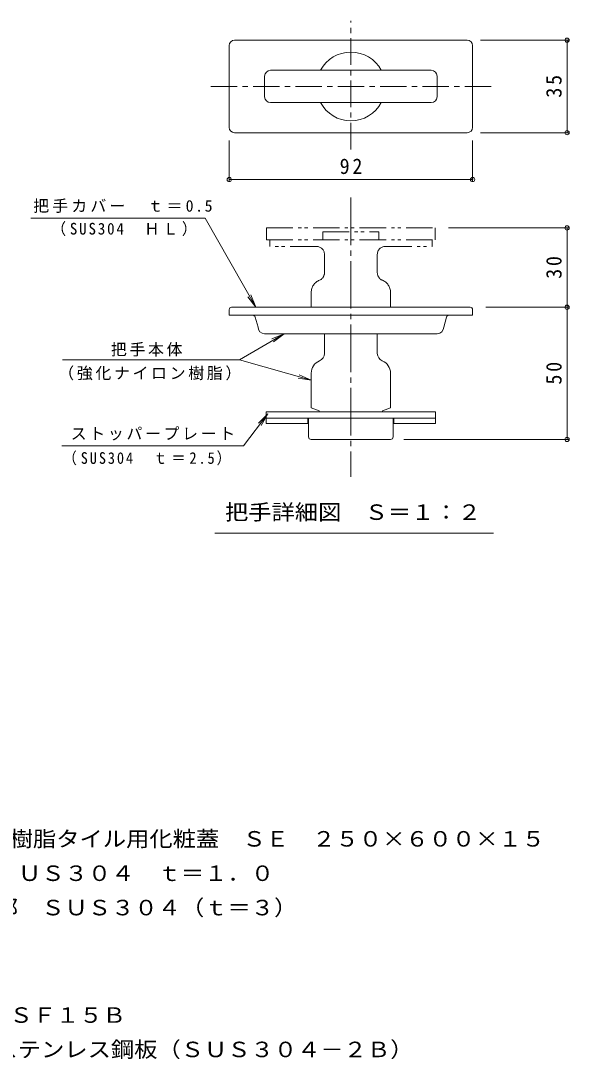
# Model space of a CAD drawing. Units: millimetres on the paper, enlarged 2 times, with parts at other scales. Extents: x -316 to 305, y -274 to 240.
# Drawn here: x 97.8 to 305.2, y -152.3 to 240.4 of the extents above; entities that cross this region are included whole.
import ezdxf
from ezdxf.enums import TextEntityAlignment as Align

# ---------------------------------------------------------------- set-up
doc = ezdxf.new("R2010")
doc.units = ezdxf.units.MM
doc.header["$LTSCALE"] = 2
doc.header["$PDMODE"] = 32
doc.header["$PDSIZE"] = 1.6
for name, pattern in [('CHAIN1', [8, 5, -1, 1, -1]), ('CHAIN2', [12, 9, -1, 1, -1]), ('DOUBLE_CHAIN1', [8.8, 5, -1, 0.6, -0.6, 0.6, -1])]:
    doc.linetypes.add(name, pattern=pattern)
for name, color, linetype, lineweight in [('C-0', 3, 'Continuous', 9), ('C-4', 7, 'Continuous', 9), ('D-5', 7, 'Continuous', 9)]:
    doc.layers.add(name, color=color, linetype=linetype, lineweight=lineweight)
doc.styles.add('ＭＳ ゴシック', font='')
doc.styles.get('ＭＳ ゴシック').set_extended_font_data('MS Gothic')

msp = doc.modelspace()

# ---------------------------------------------------------------- linework, layer by layer
at = {"layer": 'C-0', "linetype": 'CHAIN1'}
for p, q in [((222.624, 191.752), (222.624, 240.388)), ((169.657, 215.553), (275.906, 215.553))]:
    msp.add_line(p, q, dxfattribs=at)
at = {"layer": 'C-0'}
for p, q in [((266.624, 233.053), (178.624, 233.053)), ((176.624, 200.053), (176.624, 231.053)), ((268.624, 200.053), (268.624, 231.053)), ((253.024, 221.653), (192.224, 221.653)), ((190.024, 211.653), (190.024, 219.453)), ((255.224, 211.653), (255.224, 219.453)), ((253.024, 209.453), (192.224, 209.453)), ((178.624, 198.053), (266.624, 198.053)), ((176.624, 131.153), (176.624, 129.053)), ((267.724, 132.053), (177.524, 132.053)), ((268.624, 131.153), (268.624, 129.053)), ((176.624, 129.053), (268.624, 129.053)), ((186.434, 128.331), (187.524, 124.553)), ((258.814, 128.331), (257.724, 124.553)), ((255.224, 122.053), (190.024, 122.053)), ((212.624, 114.553), (212.624, 122.053)), ((232.624, 114.553), (232.624, 122.053)), ((207.624, 107.153), (207.624, 93.953)), ((237.624, 107.137), (237.624, 93.953)), ((190.624, 92.553), (254.624, 92.553)), ((190.624, 92.553), (190.624, 88.053)), ((207.624, 93.953), (210.624, 92.853)), ((210.624, 92.853), (210.624, 92.553)), ((237.624, 93.953), (234.624, 92.853)), ((234.624, 92.853), (234.624, 92.553)), ((254.624, 92.553), (254.624, 88.053)), ((190.624, 90.053), (254.624, 90.053)), ((190.624, 88.053), (206.374, 88.053)), ((206.374, 90.053), (206.374, 88.053)), ((206.624, 83.053), (206.624, 90.053)), ((238.624, 83.053), (238.624, 90.053)), ((238.874, 90.053), (238.874, 88.053)), ((238.874, 88.053), (254.624, 88.053)), ((237.624, 82.053), (207.624, 82.053))]:
    msp.add_line(p, q, dxfattribs=at)
at = {"layer": 'C-0', "linetype": 'CHAIN2'}
msp.add_line((222.624, 173.523), (222.624, 67.937), dxfattribs=at)
at = {"layer": 'C-0', "linetype": 'DOUBLE_CHAIN1'}
for p, q in [((190.724, 162.053), (254.524, 162.053)), ((190.724, 162.053), (190.724, 157.553)), ((254.524, 162.053), (254.524, 157.553)), ((190.724, 157.553), (254.524, 157.553)), ((191.924, 157.553), (191.924, 155.053)), ((212.024, 160.553), (233.224, 160.553)), ((212.024, 160.553), (212.024, 157.553)), ((233.224, 160.553), (233.224, 157.553)), ((253.324, 157.553), (253.324, 155.053)), ((209.624, 155.053), (191.924, 155.053)), ((235.624, 155.053), (253.324, 155.053)), ((212.624, 145.053), (212.624, 152.053)), ((232.624, 145.053), (232.624, 152.053)), ((207.624, 137.653), (207.624, 132.053)), ((237.624, 137.637), (237.624, 132.053))]:
    msp.add_line(p, q, dxfattribs=at)
at = {"layer": 'C-0'}
for centre, radius, start, end in [((178.624, 231.053), 2, 90, 180), ((266.624, 231.053), 2, 0, 90), ((222.624, 215.553), 13, 27.9843, 152.0157), ((192.224, 219.453), 2.2, 90, 180), ((253.024, 219.453), 2.2, 0, 90), ((192.224, 211.653), 2.2, 180, 270), ((222.624, 215.553), 13, 207.9843, 332.0157), ((253.024, 211.653), 2.2, 270, 0), ((178.624, 200.053), 2, 180, 270), ((266.624, 200.053), 2, 270, 0), ((177.524, 131.153), 0.9, 90, 180), ((267.724, 131.153), 0.9, 0, 90), ((185.473, 128.053), 1, 16.1012, 90), ((259.775, 128.053), 1, 90, 163.8988), ((190.024, 124.553), 2.5, 180, 270), ((255.224, 124.553), 2.5, 270, 0), ((209.624, 114.553), 3, 292.02405, 0), ((235.624, 114.553), 3, 180, 247.97595), ((212.624, 107.137), 5, 112.02434, 180), ((232.624, 107.137), 5, 0, 67.97566), ((207.624, 83.053), 1, 180, 270), ((237.624, 83.053), 1, 270, 0)]:
    msp.add_arc(centre, radius, start, end, dxfattribs=at)
at = {"layer": 'C-0', "linetype": 'DOUBLE_CHAIN1'}
for centre, radius, start, end in [((209.624, 152.053), 3, 0, 90), ((235.624, 152.053), 3, 90, 180), ((212.624, 137.637), 5, 112.02371, 180), ((209.624, 145.053), 3, 292.02405, 0), ((235.624, 145.053), 3, 180, 247.97595), ((232.624, 137.637), 5, 0, 67.97629)]:
    msp.add_arc(centre, radius, start, end, dxfattribs=at)
at = {"layer": 'C-4'}
for p, q in [((271.624, 233.053), (304.964, 233.053)), ((304.364, 198.053), (304.364, 233.053)), ((271.624, 198.053), (304.964, 198.053)), ((176.624, 195.053), (176.624, 179.751)), ((268.624, 195.053), (268.624, 179.751)), ((176.624, 180.351), (268.624, 180.351)), ((101.583, 165.763), (167.562, 165.763)), ((259.524, 162.053), (304.964, 162.053)), ((304.364, 82.053), (304.364, 162.053)), ((186.639, 132.053), (184.765, 136.689)), ((273.624, 132.053), (304.964, 132.053)), ((197.356, 122.053), (192.753, 120.1)), ((113.607, 112.112), (180.473, 112.112)), ((207.624, 104.458), (203.03, 106.432)), ((191.17, 91.731), (187.659, 88.172)), ((113.348, 79.585), (181.982, 79.585)), ((242.624, 82.053), (304.964, 82.053)), ((276.481, 46.678), (171.185, 46.678))]:
    msp.add_line(p, q, dxfattribs=at)
for points in [[(167.562, 165.763), (186.639, 132.053), (183.629, 136.046)], [(180.473, 112.112), (197.356, 122.053), (193.415, 118.976)], [(180.473, 112.112), (207.624, 104.458), (202.676, 105.175)], [(181.982, 79.585), (191.17, 91.731), (188.7, 87.384)]]:
    msp.add_lwpolyline(points, dxfattribs=at)
for p in [(304.364, 233.053), (304.364, 198.053), (176.624, 180.351), (268.624, 180.351), (304.364, 162.053), (304.364, 132.053), (304.364, 82.053)]:
    msp.add_point(p, dxfattribs=at)

# ---------------------------------------------------------------- texts
at = {"layer": 'C-4', "color": 2, "style": 'ＭＳ ゴシック', "width": 1.1}
msp.add_text('把手詳細図\u3000Ｓ＝１：２', height=5.865, dxfattribs=at).set_placement((175.036, 49.872), align=Align.BOTTOM_LEFT)
at = {"layer": 'C-4', "color": 2, "char_height": 5.865, "attachment_point": 7, "rotation": 90, "style": 'ＭＳ ゴシック'}
for s, insert in [('\\T1.27;\\W0.95;35', (302.364, 211.303)), ('\\T1.27;\\W0.95;30', (302.364, 142.803)), ('\\T1.27;\\W0.95;50', (302.364, 102.803))]:
    msp.add_mtext(s, dxfattribs=dict(at, insert=insert))
at = {"layer": 'C-4', "color": 2, "insert": (218.374, 182.351), "char_height": 5.865, "attachment_point": 7, "style": 'ＭＳ ゴシック'}
msp.add_mtext('\\T1.27;\\W0.95;92', dxfattribs=at)
at = {"layer": 'C-4', "char_height": 4.399, "attachment_point": 7, "style": 'ＭＳ ゴシック'}
for s, insert in [('\\T1.2;把手カバー\u3000ｔ＝0.5', (102.547, 167.717)), ('\\T1.24;\\W0.95;（SUS304\u3000ＨＬ）', (109.296, 158.979)), ('\\T1.17;把手本体', (131.896, 113.421)), ('\\T1.17;（強化ナイロン樹脂）', (112.017, 104.377)), ('\\T1.17;ストッパープレート', (116.722, 81.64)), ('\\T1.27;\\W0.9;（SUS304\u3000ｔ＝2.5）', (113.641, 72.262))]:
    msp.add_mtext(s, dxfattribs=dict(at, insert=insert))
at = {"layer": 'D-5', "color": 2, "style": 'ＭＳ ゴシック', "width": 1.1}
for s, p in [('オールステンレス製樹脂タイル用化粧蓋\u3000ＳＥ\u3000２５０×６００×１５', (14.447, -73.675)), ('材質：目地部\u3000ＳＵＳ３０４\u3000ｔ＝１．０', (26.389, -86.675)), ('\u3000\u3000\u3000プレート部\u3000ＳＵＳ３０４（ｔ＝３）', (26.389, -99.675)), ('ステンレス製受枠\u3000ＳＦ１５Ｂ', (14.357, -140.317)), ('材質：冷間圧延ステンレス鋼板（ＳＵＳ３０４－２Ｂ）', (26.299, -153.317))]:
    msp.add_text(s, height=5.865, dxfattribs=at).set_placement(p, align=Align.BOTTOM_LEFT)

doc.saveas('drawing.dxf')
